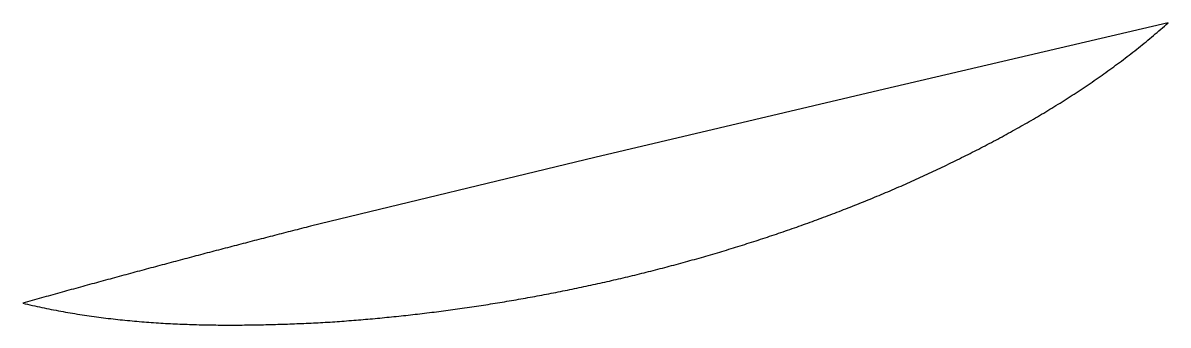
# Model space of a CAD drawing. Extents: x 5 to 105, y 2 to 136.
# Drawn here: x 62.924 to 66.737, y 37.383 to 38.388 of the extents above; entities that cross this region are included whole.
import ezdxf

# ---------------------------------------------------------------- set-up
doc = ezdxf.new("R2010")
doc.units = 0
doc.layers.get('0').update_dxf_attribs({"linetype": 'CONTINUOUS'})

msp = doc.modelspace()

# ---------------------------------------------------------------- linework, layer by layer
at = {"color": 7}
msp.add_lwpolyline([(66.7369, 38.3881), (65.7734, 38.1634), (64.8283, 37.9402), (63.8818, 37.7116)], dxfattribs=at)
msp.add_lwpolyline([(64.9229, 37.54), (64.9229, 37.54)], close=True, dxfattribs=at)
for points in [[(65.8769, 37.8581, 0), (65.8841, 37.8614, 0), (65.8913, 37.8647, 0), (65.8985, 37.868, 0), (65.9058, 37.8713, 0), (65.913, 37.8746, 0), (65.9202, 37.8779, 0), (65.9274, 37.8813, 0), (65.9346, 37.8846, 0), (65.9418, 37.888, 0), (65.949, 37.8914, 0), (65.9562, 37.8948, 0), (65.9634, 37.8981, 0), (65.9706, 37.9016, 0), (65.9778, 37.905, 0), (65.985, 37.9084, 0), (65.9922, 37.9118, 0), (65.9994, 37.9153, 0), (66.0065, 37.9188, 0), (66.0137, 37.9222, 0), (66.0209, 37.9257, 0), (66.028, 37.9292, 0), (66.0352, 37.9327, 0), (66.0423, 37.9362, 0), (66.0494, 37.9398, 0), (66.0566, 37.9433, 0), (66.0637, 37.9469, 0), (66.0708, 37.9505, 0), (66.078, 37.954, 0), (66.0851, 37.9576, 0), (66.0922, 37.9612, 0), (66.0993, 37.9649, 0), (66.1064, 37.9685, 0), (66.1135, 37.9722, 0), (66.1205, 37.9758, 0), (66.1276, 37.9795, 0), (66.1347, 37.9832, 0), (66.1417, 37.9869, 0), (66.1488, 37.9906, 0), (66.1559, 37.9943, 0), (66.1629, 37.9981, 0), (66.1699, 38.0018, 0), (66.177, 38.0056, 0), (66.184, 38.0094, 0), (66.191, 38.0132, 0), (66.198, 38.017, 0), (66.205, 38.0208, 0), (66.212, 38.0247, 0), (66.219, 38.0285, 0), (66.2259, 38.0324, 0), (66.2329, 38.0363, 0), (66.2399, 38.0402, 0), (66.2468, 38.0441, 0), (66.2538, 38.048, 0), (66.2607, 38.052, 0), (66.2676, 38.0559, 0), (66.2745, 38.0599, 0), (66.2814, 38.0639, 0), (66.2883, 38.0679, 0), (66.2952, 38.0719, 0), (66.3021, 38.076, 0), (66.309, 38.08, 0), (66.3158, 38.0841, 0), (66.3227, 38.0882, 0), (66.3295, 38.0923, 0), (66.3364, 38.0964, 0), (66.3432, 38.1006, 0), (66.35, 38.1047, 0), (66.3568, 38.1089, 0), (66.3636, 38.1131, 0), (66.3704, 38.1173, 0), (66.3772, 38.1215, 0), (66.3839, 38.1257, 0), (66.3907, 38.13, 0), (66.3974, 38.1343, 0), (66.4042, 38.1386, 0), (66.4109, 38.1429, 0), (66.4176, 38.1472, 0), (66.4243, 38.1515, 0), (66.431, 38.1559, 0), (66.4377, 38.1603, 0), (66.4443, 38.1647, 0), (66.451, 38.1691, 0), (66.4576, 38.1735, 0), (66.4643, 38.178, 0), (66.4709, 38.1824, 0), (66.4775, 38.1869, 0), (66.4841, 38.1914, 0), (66.4907, 38.196, 0), (66.4972, 38.2005, 0), (66.5038, 38.2051, 0), (66.5104, 38.2097, 0), (66.5169, 38.2143, 0), (66.5234, 38.2189, 0), (66.5299, 38.2235, 0), (66.5364, 38.2282, 0), (66.5429, 38.2329, 0), (66.5494, 38.2376, 0), (66.5558, 38.2423, 0), (66.5623, 38.247, 0), (66.5687, 38.2518, 0), (66.5751, 38.2565, 0), (66.5815, 38.2613, 0), (66.5879, 38.2662, 0), (66.5943, 38.271, 0), (66.6007, 38.2759, 0), (66.607, 38.2807, 0), (66.6133, 38.2856, 0), (66.6197, 38.2906, 0), (66.626, 38.2955, 0), (66.6323, 38.3005, 0), (66.6385, 38.3054, 0), (66.6448, 38.3104, 0), (66.651, 38.3155, 0), (66.6573, 38.3205, 0), (66.6635, 38.3256, 0), (66.6697, 38.3307, 0), (66.6759, 38.3358, 0), (66.6821, 38.3409, 0), (66.6882, 38.3461, 0), (66.6944, 38.3513, 0), (66.7005, 38.3565, 0), (66.7066, 38.3617, 0), (66.7127, 38.3669, 0), (66.7188, 38.3722, 0), (66.7248, 38.3775, 0), (66.7309, 38.3828, 0), (66.7369, 38.3881, 0)], [(64.9229, 37.54, 0), (64.9305, 37.5418, 0), (64.9382, 37.5437, 0), (64.9459, 37.5455, 0), (64.9536, 37.5474, 0), (64.9613, 37.5492, 0), (64.969, 37.5511, 0), (64.9767, 37.553, 0), (64.9843, 37.5549, 0), (64.992, 37.5568, 0), (64.9997, 37.5587, 0), (65.0074, 37.5607, 0), (65.015, 37.5626, 0), (65.0227, 37.5645, 0), (65.0304, 37.5665, 0), (65.038, 37.5685, 0), (65.0457, 37.5705, 0), (65.0533, 37.5724, 0), (65.061, 37.5744, 0), (65.0687, 37.5765, 0), (65.0763, 37.5785, 0), (65.084, 37.5805, 0), (65.0916, 37.5826, 0), (65.0992, 37.5846, 0), (65.1069, 37.5867, 0), (65.1145, 37.5888, 0), (65.1222, 37.5908, 0), (65.1298, 37.5929, 0), (65.1374, 37.5951, 0), (65.145, 37.5972, 0), (65.1527, 37.5993, 0), (65.1603, 37.6014, 0), (65.1679, 37.6036, 0), (65.1755, 37.6058, 0), (65.1831, 37.6079, 0), (65.1908, 37.6101, 0), (65.1984, 37.6123, 0), (65.206, 37.6145, 0), (65.2136, 37.6167, 0), (65.2212, 37.619, 0), (65.2288, 37.6212, 0), (65.2364, 37.6234, 0), (65.244, 37.6257, 0), (65.2516, 37.628, 0), (65.2591, 37.6303, 0), (65.2667, 37.6325, 0), (65.2743, 37.6348, 0), (65.2819, 37.6372, 0), (65.2895, 37.6395, 0), (65.297, 37.6418, 0), (65.3046, 37.6442, 0), (65.3122, 37.6465, 0), (65.3197, 37.6489, 0), (65.3273, 37.6513, 0), (65.3348, 37.6537, 0), (65.3424, 37.6561, 0), (65.3499, 37.6585, 0), (65.3575, 37.6609, 0), (65.365, 37.6633, 0), (65.3726, 37.6658, 0), (65.3801, 37.6682, 0), (65.3876, 37.6707, 0), (65.3952, 37.6732, 0), (65.4027, 37.6756, 0), (65.4102, 37.6781, 0), (65.4178, 37.6807, 0), (65.4253, 37.6832, 0), (65.4328, 37.6857, 0), (65.4403, 37.6883, 0), (65.4478, 37.6908, 0), (65.4553, 37.6934, 0), (65.4628, 37.6959, 0), (65.4703, 37.6985, 0), (65.4778, 37.7011, 0), (65.4853, 37.7037, 0), (65.4928, 37.7064, 0), (65.5003, 37.709, 0), (65.5077, 37.7116, 0), (65.5152, 37.7143, 0), (65.5227, 37.717, 0), (65.5302, 37.7196, 0), (65.5376, 37.7223, 0), (65.5451, 37.725, 0), (65.5526, 37.7277, 0), (65.56, 37.7304, 0), (65.5675, 37.7332, 0), (65.5749, 37.7359, 0), (65.5824, 37.7387, 0), (65.5898, 37.7414, 0), (65.5972, 37.7442, 0), (65.6047, 37.747, 0), (65.6121, 37.7498, 0), (65.6195, 37.7526, 0), (65.6269, 37.7554, 0), (65.6344, 37.7583, 0), (65.6418, 37.7611, 0), (65.6492, 37.764, 0), (65.6566, 37.7668, 0), (65.664, 37.7697, 0), (65.6714, 37.7726, 0), (65.6788, 37.7755, 0), (65.6862, 37.7784, 0), (65.6936, 37.7813, 0), (65.7009, 37.7843, 0), (65.7083, 37.7872, 0), (65.7157, 37.7902, 0), (65.7231, 37.7931, 0), (65.7304, 37.7961, 0), (65.7378, 37.7991, 0), (65.7451, 37.8021, 0), (65.7525, 37.8051, 0), (65.7598, 37.8081, 0), (65.7672, 37.8112, 0), (65.7745, 37.8142, 0), (65.7819, 37.8173, 0), (65.7892, 37.8204, 0), (65.7965, 37.8234, 0), (65.8039, 37.8265, 0), (65.8112, 37.8296, 0), (65.8185, 37.8328, 0), (65.8258, 37.8359, 0), (65.8331, 37.839, 0), (65.8404, 37.8422, 0), (65.8477, 37.8453, 0), (65.855, 37.8485, 0), (65.8623, 37.8517, 0), (65.8696, 37.8549, 0), (65.8769, 37.8581, 0)], [(63.8818, 37.7116, 0), (63.8743, 37.7096, 0), (63.8668, 37.7077, 0), (63.8593, 37.7058, 0), (63.8519, 37.7039, 0), (63.8444, 37.702, 0), (63.8369, 37.7001, 0), (63.8294, 37.6982, 0), (63.8219, 37.6963, 0), (63.8144, 37.6944, 0), (63.807, 37.6925, 0), (63.7995, 37.6905, 0), (63.792, 37.6886, 0), (63.7845, 37.6867, 0), (63.777, 37.6848, 0), (63.7696, 37.6829, 0), (63.7621, 37.6809, 0), (63.7546, 37.679, 0), (63.7471, 37.6771, 0), (63.7396, 37.6752, 0), (63.7322, 37.6732, 0), (63.7247, 37.6713, 0), (63.7172, 37.6694, 0), (63.7097, 37.6674, 0), (63.7023, 37.6655, 0), (63.6948, 37.6636, 0), (63.6873, 37.6616, 0), (63.6798, 37.6597, 0), (63.6723, 37.6577, 0), (63.6649, 37.6558, 0), (63.6574, 37.6539, 0), (63.6499, 37.6519, 0), (63.6424, 37.65, 0), (63.635, 37.648, 0), (63.6275, 37.6461, 0), (63.62, 37.6441, 0), (63.6125, 37.6422, 0), (63.605, 37.6402, 0), (63.5975, 37.6383, 0), (63.5901, 37.6363, 0), (63.5826, 37.6343, 0), (63.5751, 37.6324, 0), (63.5676, 37.6304, 0), (63.5601, 37.6285, 0), (63.5526, 37.6265, 0), (63.5452, 37.6245, 0), (63.5377, 37.6226, 0), (63.5302, 37.6206, 0), (63.5227, 37.6186, 0), (63.5152, 37.6166, 0), (63.5077, 37.6147, 0), (63.5002, 37.6127, 0), (63.4927, 37.6107, 0), (63.4852, 37.6087, 0), (63.4777, 37.6067, 0), (63.4702, 37.6047, 0), (63.4627, 37.6028, 0), (63.4552, 37.6008, 0), (63.4477, 37.5988, 0), (63.4402, 37.5968, 0), (63.4327, 37.5948, 0), (63.4252, 37.5928, 0), (63.4177, 37.5908, 0), (63.4102, 37.5888, 0), (63.4027, 37.5868, 0), (63.3952, 37.5848, 0), (63.3876, 37.5828, 0), (63.3801, 37.5808, 0), (63.3726, 37.5787, 0), (63.3651, 37.5767, 0), (63.3576, 37.5747, 0), (63.35, 37.5727, 0), (63.3425, 37.5707, 0), (63.335, 37.5686, 0), (63.3274, 37.5666, 0), (63.3199, 37.5646, 0), (63.3124, 37.5626, 0), (63.3048, 37.5605, 0), (63.2973, 37.5585, 0), (63.2898, 37.5565, 0), (63.2822, 37.5544, 0), (63.2747, 37.5524, 0), (63.2671, 37.5503, 0), (63.2596, 37.5483, 0), (63.252, 37.5462, 0), (63.2444, 37.5442, 0), (63.2369, 37.5421, 0), (63.2293, 37.5401, 0), (63.2218, 37.538, 0), (63.2142, 37.536, 0), (63.2066, 37.5339, 0), (63.199, 37.5318, 0), (63.1915, 37.5298, 0), (63.1839, 37.5277, 0), (63.1763, 37.5256, 0), (63.1687, 37.5236, 0), (63.1611, 37.5215, 0), (63.1535, 37.5194, 0), (63.1459, 37.5173, 0), (63.1383, 37.5152, 0), (63.1307, 37.5132, 0), (63.1231, 37.5111, 0), (63.1155, 37.509, 0), (63.1079, 37.5069, 0), (63.1003, 37.5048, 0), (63.0927, 37.5027, 0), (63.085, 37.5006, 0), (63.0774, 37.4985, 0), (63.0698, 37.4964, 0), (63.0622, 37.4943, 0), (63.0545, 37.4922, 0), (63.0469, 37.49, 0), (63.0392, 37.4879, 0), (63.0316, 37.4858, 0), (63.0239, 37.4837, 0), (63.0163, 37.4815, 0), (63.0086, 37.4794, 0), (63.001, 37.4773, 0), (62.9933, 37.4752, 0), (62.9856, 37.473, 0), (62.9779, 37.4709, 0), (62.9703, 37.4687, 0), (62.9626, 37.4666, 0), (62.9549, 37.4644, 0), (62.9472, 37.4623, 0), (62.9395, 37.4601, 0), (62.9318, 37.458, 0), (62.9241, 37.4558, 0)], [(63.9309, 37.3919, 0), (63.9388, 37.3924, 0), (63.9467, 37.3929, 0), (63.9546, 37.3935, 0), (63.9625, 37.394, 0), (63.9704, 37.3945, 0), (63.9782, 37.3951, 0), (63.9861, 37.3957, 0), (63.994, 37.3962, 0), (64.0019, 37.3968, 0), (64.0098, 37.3974, 0), (64.0177, 37.398, 0), (64.0256, 37.3987, 0), (64.0335, 37.3993, 0), (64.0414, 37.3999, 0), (64.0492, 37.4006, 0), (64.0571, 37.4013, 0), (64.065, 37.4019, 0), (64.0729, 37.4026, 0), (64.0808, 37.4033, 0), (64.0886, 37.404, 0), (64.0965, 37.4048, 0), (64.1044, 37.4055, 0), (64.1123, 37.4062, 0), (64.1201, 37.407, 0), (64.128, 37.4077, 0), (64.1359, 37.4085, 0), (64.1438, 37.4093, 0), (64.1516, 37.4101, 0), (64.1595, 37.4109, 0), (64.1674, 37.4117, 0), (64.1752, 37.4125, 0), (64.1831, 37.4134, 0), (64.1909, 37.4142, 0), (64.1988, 37.4151, 0), (64.2067, 37.4159, 0), (64.2145, 37.4168, 0), (64.2224, 37.4177, 0), (64.2302, 37.4186, 0), (64.2381, 37.4195, 0), (64.2459, 37.4204, 0), (64.2538, 37.4214, 0), (64.2616, 37.4223, 0), (64.2695, 37.4233, 0), (64.2773, 37.4242, 0), (64.2852, 37.4252, 0), (64.293, 37.4262, 0), (64.3009, 37.4272, 0), (64.3087, 37.4282, 0), (64.3166, 37.4292, 0), (64.3244, 37.4302, 0), (64.3322, 37.4312, 0), (64.3401, 37.4323, 0), (64.3479, 37.4333, 0), (64.3557, 37.4344, 0), (64.3636, 37.4355, 0), (64.3714, 37.4366, 0), (64.3792, 37.4377, 0), (64.387, 37.4388, 0), (64.3949, 37.4399, 0), (64.4027, 37.441, 0), (64.4105, 37.4422, 0), (64.4183, 37.4433, 0), (64.4262, 37.4445, 0), (64.434, 37.4457, 0), (64.4418, 37.4468, 0), (64.4496, 37.448, 0), (64.4574, 37.4492, 0), (64.4652, 37.4504, 0), (64.473, 37.4517, 0), (64.4808, 37.4529, 0), (64.4886, 37.4541, 0), (64.4964, 37.4554, 0), (64.5043, 37.4567, 0), (64.5121, 37.4579, 0), (64.5199, 37.4592, 0), (64.5276, 37.4605, 0), (64.5354, 37.4618, 0), (64.5432, 37.4631, 0), (64.551, 37.4645, 0), (64.5588, 37.4658, 0), (64.5666, 37.4671, 0), (64.5744, 37.4685, 0), (64.5822, 37.4699, 0), (64.59, 37.4712, 0), (64.5977, 37.4726, 0), (64.6055, 37.474, 0), (64.6133, 37.4754, 0), (64.6211, 37.4768, 0), (64.6289, 37.4783, 0), (64.6366, 37.4797, 0), (64.6444, 37.4812, 0), (64.6522, 37.4826, 0), (64.6599, 37.4841, 0), (64.6677, 37.4856, 0), (64.6755, 37.487, 0), (64.6832, 37.4885, 0), (64.691, 37.4901, 0), (64.6987, 37.4916, 0), (64.7065, 37.4931, 0), (64.7143, 37.4946, 0), (64.722, 37.4962, 0), (64.7298, 37.4977, 0), (64.7375, 37.4993, 0), (64.7452, 37.5009, 0), (64.753, 37.5025, 0), (64.7607, 37.5041, 0), (64.7685, 37.5057, 0), (64.7762, 37.5073, 0), (64.784, 37.5089, 0), (64.7917, 37.5106, 0), (64.7994, 37.5122, 0), (64.8071, 37.5139, 0), (64.8149, 37.5156, 0), (64.8226, 37.5172, 0), (64.8303, 37.5189, 0), (64.838, 37.5206, 0), (64.8458, 37.5223, 0), (64.8535, 37.5241, 0), (64.8612, 37.5258, 0), (64.8689, 37.5275, 0), (64.8766, 37.5293, 0), (64.8843, 37.531, 0), (64.892, 37.5328, 0), (64.8998, 37.5346, 0), (64.9075, 37.5364, 0), (64.9152, 37.5382, 0), (64.9229, 37.54, 0)], [(62.9241, 37.4558, 0), (62.9319, 37.4539, 0), (62.9398, 37.4521, 0), (62.9477, 37.4502, 0), (62.9555, 37.4484, 0), (62.9634, 37.4466, 0), (62.9713, 37.4449, 0), (62.9791, 37.4432, 0), (62.987, 37.4415, 0), (62.9949, 37.4398, 0), (63.0028, 37.4382, 0), (63.0106, 37.4366, 0), (63.0185, 37.435, 0), (63.0264, 37.4335, 0), (63.0343, 37.4319, 0), (63.0422, 37.4304, 0), (63.0501, 37.429, 0), (63.058, 37.4275, 0), (63.0659, 37.4261, 0), (63.0738, 37.4247, 0), (63.0817, 37.4234, 0), (63.0896, 37.422, 0), (63.0975, 37.4207, 0), (63.1054, 37.4194, 0), (63.1133, 37.4182, 0), (63.1213, 37.417, 0), (63.1292, 37.4157, 0), (63.1371, 37.4146, 0), (63.145, 37.4134, 0), (63.1529, 37.4123, 0), (63.1609, 37.4112, 0), (63.1688, 37.4101, 0), (63.1767, 37.409, 0), (63.1846, 37.408, 0), (63.1926, 37.407, 0), (63.2005, 37.406, 0), (63.2084, 37.405, 0), (63.2164, 37.4041, 0), (63.2243, 37.4032, 0), (63.2322, 37.4023, 0), (63.2402, 37.4014, 0), (63.2481, 37.4006, 0), (63.2561, 37.3997, 0), (63.264, 37.3989, 0), (63.272, 37.3981, 0), (63.2799, 37.3974, 0), (63.2878, 37.3967, 0), (63.2958, 37.3959, 0), (63.3037, 37.3952, 0), (63.3117, 37.3946, 0), (63.3196, 37.3939, 0), (63.3276, 37.3933, 0), (63.3355, 37.3927, 0), (63.3435, 37.3921, 0), (63.3515, 37.3915, 0), (63.3594, 37.3909, 0), (63.3674, 37.3904, 0), (63.3753, 37.3899, 0), (63.3833, 37.3894, 0), (63.3912, 37.3889, 0), (63.3992, 37.3885, 0), (63.4071, 37.388, 0), (63.4151, 37.3876, 0), (63.4231, 37.3872, 0), (63.431, 37.3868, 0), (63.439, 37.3865, 0), (63.4469, 37.3861, 0), (63.4549, 37.3858, 0), (63.4628, 37.3855, 0), (63.4708, 37.3852, 0), (63.4788, 37.3849, 0), (63.4867, 37.3847, 0), (63.4947, 37.3844, 0), (63.5026, 37.3842, 0), (63.5106, 37.384, 0), (63.5185, 37.3838, 0), (63.5265, 37.3836, 0), (63.5345, 37.3835, 0), (63.5424, 37.3833, 0), (63.5504, 37.3832, 0), (63.5583, 37.3831, 0), (63.5663, 37.383, 0), (63.5742, 37.3829, 0), (63.5822, 37.3829, 0), (63.5901, 37.3828, 0), (63.5981, 37.3828, 0), (63.606, 37.3828, 0), (63.614, 37.3827, 0), (63.6219, 37.3828, 0), (63.6299, 37.3828, 0), (63.6378, 37.3828, 0), (63.6458, 37.3828, 0), (63.6537, 37.3829, 0), (63.6617, 37.383, 0), (63.6696, 37.3831, 0), (63.6776, 37.3832, 0), (63.6855, 37.3833, 0), (63.6935, 37.3834, 0), (63.7014, 37.3835, 0), (63.7093, 37.3837, 0), (63.7173, 37.3838, 0), (63.7252, 37.384, 0), (63.7331, 37.3842, 0), (63.7411, 37.3844, 0), (63.749, 37.3846, 0), (63.7569, 37.3848, 0), (63.7649, 37.385, 0), (63.7728, 37.3853, 0), (63.7807, 37.3855, 0), (63.7886, 37.3858, 0), (63.7965, 37.386, 0), (63.8045, 37.3863, 0), (63.8124, 37.3866, 0), (63.8203, 37.3869, 0), (63.8282, 37.3872, 0), (63.8361, 37.3875, 0), (63.844, 37.3878, 0), (63.8519, 37.3882, 0), (63.8598, 37.3885, 0), (63.8677, 37.3889, 0), (63.8756, 37.3892, 0), (63.8835, 37.3896, 0), (63.8914, 37.3899, 0), (63.8993, 37.3903, 0), (63.9072, 37.3907, 0), (63.9151, 37.3911, 0), (63.923, 37.3915, 0), (63.9309, 37.3919, 0)]]:
    msp.add_polyline3d(points, dxfattribs=at)

doc.saveas('drawing.dxf')
